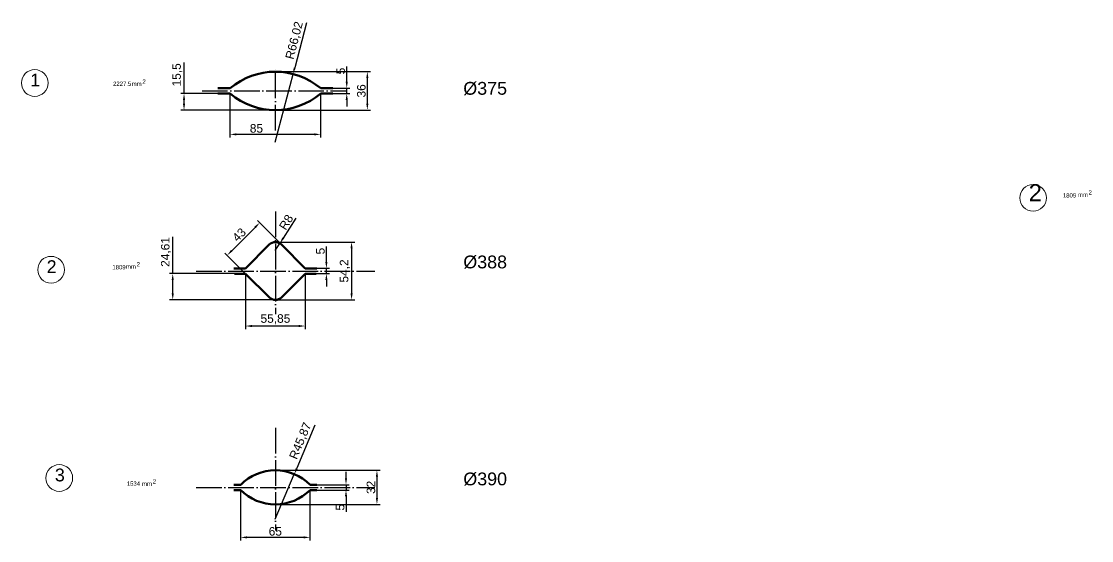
# Model space of a CAD drawing. Header units: millimetres. Extents: x 1526 to 31626, y -4643 to 9189.
# Drawn here: x 8156 to 9159, y 1728 to 2215 of the extents above; entities that cross this region are included whole.
import ezdxf

# ---------------------------------------------------------------- set-up
doc = ezdxf.new("R2010")
doc.units = ezdxf.units.MM
doc.linetypes.add('ACAD_ISO04W100', pattern=[30, 24, -3, 0, -3])
for name, color, linetype, lineweight in [('контурная', 7, 'Continuous', 50), ('осевые', 1, 'ACAD_ISO04W100', 25), ('тонкая', 7, 'Continuous', 20), ('тонкий', 7, 'Continuous', 20)]:
    doc.layers.add(name, color=color, linetype=linetype, lineweight=lineweight)
doc.styles.add('s1v4', font='arial.ttf', dxfattribs={"height": 4})
doc.styles.get("Standard").update_dxf_attribs({"font": 'arial.ttf'})
doc.dimstyles.new('s2v4', dxfattribs={"dimtxt": 8, "dimasz": 6, "dimexe": 3, "dimexo": 0, "dimgap": 1.5, "dimtad": 1, "dimtxsty": 'Standard', "dimcen": 2.5, "dimadec": 0, "dimazin": 0, "dimtfac": 1, "dimtmove": 0, "dimatfit": 3, "dimfxl": 1, "dimarcsym": 0})

# ---------------------------------------------------------------- blocks, each defined once
blk = doc.blocks.new('*D58')
at = {"layer": 'Defpoints', "color": 0, "transparency": 16777216}
for p in [(8447.8, 2152.1), (8461, 2152.1), (8447.8, 2147.1)]:
    blk.add_point(p, dxfattribs=at)
at = {"layer": 'тонкая', "color": 0, "lineweight": -2, "transparency": 16777216}
for p, q in [((8461, 2158.1), (8461, 2172.4)), ((8447.8, 2152.1), (8464, 2152.1)), ((8461, 2147.1), (8461, 2152.1)), ((8447.8, 2147.1), (8464, 2147.1)), ((8461, 2141.1), (8461, 2135.1))]:
    blk.add_line(p, q, dxfattribs=at)
at = {"layer": 'тонкая', "color": 0, "transparency": 16777216}
for points in [[(8460, 2158.1), (8462, 2158.1), (8461, 2152.1)], [(8460, 2141.1), (8462, 2141.1), (8461, 2147.1)]]:
    blk.add_solid(points, dxfattribs=at)
at = {"layer": 'тонкая', "color": 0, "transparency": 16777216, "insert": (8455.4, 2168.2), "char_height": 8, "attachment_point": 5, "rotation": 90}
blk.add_mtext('5', dxfattribs=at)
blk = doc.blocks.new('*D59')
at = {"layer": 'Defpoints', "color": 0, "transparency": 16777216}
for p in [(8394, 2167.6), (8480.3, 2167.6), (8394, 2131.6)]:
    blk.add_point(p, dxfattribs=at)
at = {"layer": 'тонкая', "color": 0, "lineweight": -2, "transparency": 16777216}
for p, q in [((8394, 2167.6), (8483.3, 2167.6)), ((8480.3, 2137.6), (8480.3, 2161.6)), ((8394, 2131.6), (8483.3, 2131.6))]:
    blk.add_line(p, q, dxfattribs=at)
at = {"layer": 'тонкая', "color": 0, "transparency": 16777216}
for points in [[(8479.3, 2161.6), (8481.3, 2161.6), (8480.3, 2167.6)], [(8479.3, 2137.6), (8481.3, 2137.6), (8480.3, 2131.6)]]:
    blk.add_solid(points, dxfattribs=at)
at = {"layer": 'тонкая', "color": 0, "transparency": 16777216, "insert": (8474.7, 2149.6), "char_height": 8, "attachment_point": 5, "rotation": 90}
blk.add_mtext('36', dxfattribs=at)
blk = doc.blocks.new('*D60')
at = {"layer": 'Defpoints', "color": 0, "transparency": 16777216}
for p in [(8351.5, 2147.1), (8436.5, 2147.1), (8351.5, 2108.8)]:
    blk.add_point(p, dxfattribs=at)
at = {"layer": 'тонкая', "color": 0, "lineweight": -2, "transparency": 16777216}
for p, q in [((8351.5, 2147.1), (8351.5, 2105.8)), ((8436.5, 2147.1), (8436.5, 2105.8)), ((8430.5, 2108.8), (8357.5, 2108.8))]:
    blk.add_line(p, q, dxfattribs=at)
at = {"layer": 'тонкая', "color": 0, "transparency": 16777216}
for points in [[(8357.5, 2109.8), (8357.5, 2107.8), (8351.5, 2108.8)], [(8430.5, 2109.8), (8430.5, 2107.8), (8436.5, 2108.8)]]:
    blk.add_solid(points, dxfattribs=at)
at = {"layer": 'тонкая', "color": 0, "transparency": 16777216, "insert": (8376.3, 2114.4), "char_height": 8, "attachment_point": 5}
blk.add_mtext('85', dxfattribs=at)
blk = doc.blocks.new('*D61')
at = {"layer": 'Defpoints', "color": 0, "transparency": 16777216}
for p in [(8410.6, 2165.4), (8394, 2101.6)]:
    blk.add_point(p, dxfattribs=at)
at = {"layer": 'тонкая', "color": 0, "lineweight": -2, "transparency": 16777216}
for p, q in [((8423.1, 2213.4), (8412.2, 2171.3)), ((8394, 2101.6), (8410.6, 2165.4))]:
    blk.add_line(p, q, dxfattribs=at)
at = {"layer": 'тонкая', "color": 0, "transparency": 16777216}
blk.add_solid([(8411.2, 2171.5), (8413.1, 2171), (8410.6, 2165.4)], dxfattribs=at)
at = {"layer": 'тонкая', "color": 0, "transparency": 16777216, "insert": (8412.3, 2196.8), "char_height": 8, "attachment_point": 5, "rotation": 75.4285}
blk.add_mtext('R66,02', dxfattribs=at)
blk = doc.blocks.new('*D62')
at = {"layer": 'Defpoints', "color": 0, "transparency": 16777216}
for p in [(8429.2, 1983.3), (8429.2, 1978.3), (8441.9, 1983.3)]:
    blk.add_point(p, dxfattribs=at)
at = {"layer": 'тонкая', "color": 0, "lineweight": -2, "transparency": 16777216}
for p, q in [((8441.9, 1989.3), (8441.9, 2003.6)), ((8429.2, 1983.3), (8444.9, 1983.3)), ((8429.2, 1978.3), (8444.9, 1978.3)), ((8441.9, 1978.3), (8441.9, 1983.3)), ((8441.9, 1972.3), (8441.9, 1966.3))]:
    blk.add_line(p, q, dxfattribs=at)
at = {"layer": 'тонкая', "color": 0, "transparency": 16777216}
for points in [[(8440.9, 1989.3), (8442.9, 1989.3), (8441.9, 1983.3)], [(8440.9, 1972.3), (8442.9, 1972.3), (8441.9, 1978.3)]]:
    blk.add_solid(points, dxfattribs=at)
at = {"layer": 'тонкая', "color": 0, "transparency": 16777216, "insert": (8436.3, 1999.4), "char_height": 8, "attachment_point": 5, "rotation": 90}
blk.add_mtext('5', dxfattribs=at)
blk = doc.blocks.new('*D63')
at = {"layer": 'Defpoints', "color": 0, "transparency": 16777216}
for p in [(8394, 2007.9), (8394, 1953.7), (8465.5, 1953.7)]:
    blk.add_point(p, dxfattribs=at)
at = {"layer": 'тонкая', "color": 0, "lineweight": -2, "transparency": 16777216}
for p, q in [((8394, 2007.9), (8468.5, 2007.9)), ((8465.5, 2001.9), (8465.5, 1959.7)), ((8394, 1953.7), (8468.5, 1953.7))]:
    blk.add_line(p, q, dxfattribs=at)
at = {"layer": 'тонкая', "color": 0, "transparency": 16777216}
for points in [[(8464.5, 2001.9), (8466.5, 2001.9), (8465.5, 2007.9)], [(8464.5, 1959.7), (8466.5, 1959.7), (8465.5, 1953.7)]]:
    blk.add_solid(points, dxfattribs=at)
at = {"layer": 'тонкая', "color": 0, "transparency": 16777216, "insert": (8459.2, 1980.8), "char_height": 8, "attachment_point": 5, "rotation": 90}
blk.add_mtext('54,2', dxfattribs=at)
blk = doc.blocks.new('*D64')
at = {"layer": 'Defpoints', "color": 0, "transparency": 16777216}
for p in [(8394, 1999.9), (8398.3, 2006.6)]:
    blk.add_point(p, dxfattribs=at)
at = {"layer": 'тонкая', "color": 0, "lineweight": -2, "transparency": 16777216}
for p, q in [((8413.1, 2030.3), (8401.5, 2011.7)), ((8394, 1999.9), (8398.3, 2006.6))]:
    blk.add_line(p, q, dxfattribs=at)
at = {"layer": 'тонкая', "color": 0, "transparency": 16777216}
blk.add_solid([(8400.6, 2012.3), (8402.3, 2011.2), (8398.3, 2006.6)], dxfattribs=at)
at = {"layer": 'тонкая', "color": 0, "transparency": 16777216, "insert": (8404.2, 2026.5), "char_height": 8, "attachment_point": 5, "rotation": 57.9091}
blk.add_mtext('R8', dxfattribs=at)
blk = doc.blocks.new('*D65')
at = {"layer": 'Defpoints', "color": 0, "transparency": 16777216}
for p in [(8366.1, 1978.3), (8422, 1978.3), (8366.1, 1929.2)]:
    blk.add_point(p, dxfattribs=at)
at = {"layer": 'тонкая', "color": 0, "lineweight": -2, "transparency": 16777216}
for p, q in [((8366.1, 1978.3), (8366.1, 1926.2)), ((8422, 1978.3), (8422, 1926.2)), ((8416, 1929.2), (8372.1, 1929.2))]:
    blk.add_line(p, q, dxfattribs=at)
at = {"layer": 'тонкая', "color": 0, "transparency": 16777216}
for points in [[(8372.1, 1930.2), (8372.1, 1928.2), (8366.1, 1929.2)], [(8416, 1930.2), (8416, 1928.2), (8422, 1929.2)]]:
    blk.add_solid(points, dxfattribs=at)
at = {"layer": 'тонкая', "color": 0, "transparency": 16777216, "insert": (8394.1, 1935.5), "char_height": 8, "attachment_point": 5}
blk.add_mtext('55,85', dxfattribs=at)
blk = doc.blocks.new('*D66')
at = {"layer": 'Defpoints', "color": 0, "transparency": 16777216}
for p in [(8399.7, 2005.5), (8348.9, 1995.5), (8369.3, 1975.1)]:
    blk.add_point(p, dxfattribs=at)
at = {"layer": 'тонкая', "color": 0, "lineweight": -2, "transparency": 16777216}
for p, q in [((8399.7, 2005.5), (8377.2, 2028)), ((8375, 2021.7), (8353.1, 1999.8)), ((8369.3, 1975.1), (8346.8, 1997.6))]:
    blk.add_line(p, q, dxfattribs=at)
at = {"layer": 'тонкая', "color": 0, "transparency": 16777216}
for points in [[(8374.3, 2022.4), (8375.8, 2021), (8379.3, 2025.9)], [(8352.4, 2000.5), (8353.8, 1999.1), (8348.9, 1995.5)]]:
    blk.add_solid(points, dxfattribs=at)
at = {"layer": 'тонкая', "color": 0, "transparency": 16777216, "insert": (8360.1, 2014.7), "char_height": 8, "attachment_point": 5, "rotation": 45}
blk.add_mtext('43', dxfattribs=at)
blk = doc.blocks.new('*D68')
at = {"layer": 'Defpoints', "color": 0, "transparency": 16777216}
for p in [(8361.5, 1775.5), (8426.5, 1775.5), (8361.5, 1731.1)]:
    blk.add_point(p, dxfattribs=at)
at = {"layer": 'тонкая', "color": 0, "lineweight": -2, "transparency": 16777216}
for p, q in [((8361.5, 1775.5), (8361.5, 1728.1)), ((8426.5, 1775.5), (8426.5, 1728.1)), ((8420.5, 1731.1), (8367.5, 1731.1))]:
    blk.add_line(p, q, dxfattribs=at)
at = {"layer": 'тонкая', "color": 0, "transparency": 16777216}
for points in [[(8367.5, 1732.1), (8367.5, 1730.1), (8361.5, 1731.1)], [(8420.5, 1732.1), (8420.5, 1730.1), (8426.5, 1731.1)]]:
    blk.add_solid(points, dxfattribs=at)
at = {"layer": 'тонкая', "color": 0, "transparency": 16777216, "insert": (8394, 1736.7), "char_height": 8, "attachment_point": 5}
blk.add_mtext('65', dxfattribs=at)
blk = doc.blocks.new('*D69')
at = {"layer": 'Defpoints', "color": 0, "transparency": 16777216}
for p in [(8411.8, 1790.4), (8394, 1748.1)]:
    blk.add_point(p, dxfattribs=at)
at = {"layer": 'тонкая', "color": 0, "lineweight": -2, "transparency": 16777216}
for p, q in [((8431.2, 1836.3), (8414.1, 1795.9)), ((8394, 1748.1), (8411.8, 1790.4))]:
    blk.add_line(p, q, dxfattribs=at)
at = {"layer": 'тонкая', "color": 0, "transparency": 16777216}
blk.add_solid([(8413.2, 1796.3), (8415.1, 1795.5), (8411.8, 1790.4)], dxfattribs=at)
at = {"layer": 'тонкая', "color": 0, "transparency": 16777216, "insert": (8418, 1821.4), "char_height": 8, "attachment_point": 5, "rotation": 67.1829}
blk.add_mtext('R45,87', dxfattribs=at)
blk = doc.blocks.new('*D70')
at = {"layer": 'Defpoints', "color": 0, "transparency": 16777216}
for p in [(8433, 1780.5), (8433, 1775.5), (8460.3, 1775.5)]:
    blk.add_point(p, dxfattribs=at)
at = {"layer": 'тонкая', "color": 0, "lineweight": -2, "transparency": 16777216}
for p, q in [((8460.3, 1786.5), (8460.3, 1792.5)), ((8433, 1780.5), (8463.3, 1780.5)), ((8460.3, 1780.5), (8460.3, 1775.5)), ((8433, 1775.5), (8463.3, 1775.5)), ((8460.3, 1769.5), (8460.3, 1755.2))]:
    blk.add_line(p, q, dxfattribs=at)
at = {"layer": 'тонкая', "color": 0, "transparency": 16777216}
for points in [[(8459.3, 1786.5), (8461.3, 1786.5), (8460.3, 1780.5)], [(8459.3, 1769.5), (8461.3, 1769.5), (8460.3, 1775.5)]]:
    blk.add_solid(points, dxfattribs=at)
at = {"layer": 'тонкая', "color": 0, "transparency": 16777216, "insert": (8454.8, 1759.3), "char_height": 8, "attachment_point": 5, "rotation": 90}
blk.add_mtext('5', dxfattribs=at)
blk = doc.blocks.new('*D71')
at = {"layer": 'Defpoints', "color": 0, "transparency": 16777216}
for p in [(8394, 1794), (8394, 1762), (8489.3, 1762)]:
    blk.add_point(p, dxfattribs=at)
at = {"layer": 'тонкая', "color": 0, "lineweight": -2, "transparency": 16777216}
for p, q in [((8394, 1794), (8492.3, 1794)), ((8489.3, 1788), (8489.3, 1768)), ((8394, 1762), (8492.3, 1762))]:
    blk.add_line(p, q, dxfattribs=at)
at = {"layer": 'тонкая', "color": 0, "transparency": 16777216}
for points in [[(8488.3, 1788), (8490.3, 1788), (8489.3, 1794)], [(8488.3, 1768), (8490.3, 1768), (8489.3, 1762)]]:
    blk.add_solid(points, dxfattribs=at)
at = {"layer": 'тонкая', "color": 0, "transparency": 16777216, "insert": (8483.7, 1778), "char_height": 8, "attachment_point": 5, "rotation": 90}
blk.add_mtext('32', dxfattribs=at)
blk = doc.blocks.new('*D76')
at = {"layer": 'Defpoints', "color": 0, "transparency": 16777216}
for p in [(8297.8, 1978.3), (8355.7, 1978.3), (8394.1, 1953.7)]:
    blk.add_point(p, dxfattribs=at)
at = {"layer": 'тонкая', "color": 0, "lineweight": -2, "transparency": 16777216}
for p, q in [((8297.8, 1978.3), (8297.8, 2012.9)), ((8355.7, 1978.3), (8294.8, 1978.3)), ((8297.8, 1959.7), (8297.8, 1972.3)), ((8394.1, 1953.7), (8294.8, 1953.7))]:
    blk.add_line(p, q, dxfattribs=at)
at = {"layer": 'тонкая', "color": 0, "transparency": 16777216}
for points in [[(8296.8, 1972.3), (8298.8, 1972.3), (8297.8, 1978.3)], [(8296.8, 1959.7), (8298.8, 1959.7), (8297.8, 1953.7)]]:
    blk.add_solid(points, dxfattribs=at)
at = {"layer": 'тонкая', "color": 0, "transparency": 16777216, "insert": (8291.5, 1998.6), "char_height": 8, "attachment_point": 5, "rotation": 90}
blk.add_mtext('24,61', dxfattribs=at)
blk = doc.blocks.new('*D77')
at = {"layer": 'Defpoints', "color": 0, "transparency": 16777216}
for p in [(8308.4, 2147.1), (8340.2, 2147.1), (8394, 2131.6)]:
    blk.add_point(p, dxfattribs=at)
at = {"layer": 'тонкая', "color": 0, "lineweight": -2, "transparency": 16777216}
for p, q in [((8308.4, 2147.1), (8308.4, 2176.2)), ((8340.2, 2147.1), (8305.4, 2147.1)), ((8308.4, 2137.6), (8308.4, 2141.1)), ((8394, 2131.6), (8305.4, 2131.6))]:
    blk.add_line(p, q, dxfattribs=at)
at = {"layer": 'тонкая', "color": 0, "transparency": 16777216}
for points in [[(8307.4, 2141.1), (8309.4, 2141.1), (8308.4, 2147.1)], [(8307.4, 2137.6), (8309.4, 2137.6), (8308.4, 2131.6)]]:
    blk.add_solid(points, dxfattribs=at)
at = {"layer": 'тонкая', "color": 0, "transparency": 16777216, "insert": (8302.1, 2164.6), "char_height": 8, "attachment_point": 5, "rotation": 90}
blk.add_mtext('15,5', dxfattribs=at)

msp = doc.modelspace()

# ---------------------------------------------------------------- linework, layer by layer
at = {"layer": 'контурная'}
for p, q in [((8351.53298, 2152.07031), (8340.23655, 2152.07031)), ((8436.53298, 2152.07031), (8447.82942, 2152.07031)), ((8351.53298, 2147.07031), (8340.23655, 2147.07031)), ((8436.53298, 2147.07031), (8447.82942, 2147.07031)), ((8366.1274, 1983.27138), (8388.37613, 2005.52011)), ((8421.93857, 1983.27138), (8399.68984, 2005.52011)), ((8366.1274, 1983.27138), (8355.13745, 1983.27138)), ((8366.1274, 1978.27138), (8355.74643, 1978.27138)), ((8388.39723, 1956.00155), (8366.1274, 1978.27138)), ((8399.71094, 1956.00155), (8421.98077, 1978.27138)), ((8421.93856, 1983.27138), (8432.92851, 1983.27138)), ((8421.98077, 1978.27138), (8432.31953, 1978.27138)), ((8361.53298, 1780.48826), (8355.04175, 1780.48826)), ((8426.53298, 1780.48826), (8433.02421, 1780.48826)), ((8361.53298, 1775.48826), (8355.04175, 1775.48826)), ((8426.53298, 1775.48826), (8433.02421, 1775.48826))]:
    msp.add_line(p, q, dxfattribs=at)
for centre, radius, start, end in [((8394.03298, 2101.55419), 66.01613, 49.92557966, 130.07442034), ((8394.03298, 2197.58644), 66.01613, 229.92557966, 310.07442034), ((8394.03298, 1999.86325), 8, 45, 135), ((8394.05408, 1961.6584), 8, 225, 315), ((8394.03298, 1748.11789), 45.87037, 44.88550673, 135.11449327), ((8394.03298, 1807.85863), 45.87037, 224.88550673, 315.11449327)]:
    msp.add_arc(centre, radius, start, end, dxfattribs=at)
at = {"layer": 'осевые'}
for p, q in [((8394.03298, 2112.55576), (8394.03298, 2172.66135)), ((8325.30446, 2149.57031), (8460.55938, 2149.57031)), ((8394.03298, 2036.42372), (8394.03298, 1940.36957)), ((8319.72962, 1980.77138), (8487.4432, 1980.77138)), ((8394.03298, 1833.6406), (8394.03298, 1737.58645)), ((8319.72962, 1777.98826), (8487.4432, 1777.98826))]:
    msp.add_line(p, q, dxfattribs=at)
at = {"layer": 'тонкая'}
for centre in [(8168.41883, 2156.98903), (9104.63278, 2049.31457), (8183.73026, 1981.97858), (8191.42135, 1786.75924)]:
    msp.add_circle(centre, 12.53226, dxfattribs=at)

# ---------------------------------------------------------------- texts
msp.add_text('2', height=16).set_placement((9100.46974, 2046.16414))
at = {"layer": 'тонкая', "style": 's1v4'}
for s, p in [('2227.5', (8241.82985, 2154.2693)), ('2', (8269.39984, 2156.31325)), ('mm', (8259.32987, 2154.1687)), ('1809', (9132.54679, 2049.67301)), ('mm', (9146.57716, 2050.28028)), ('2', (9156.64712, 2052.42483)), ('2', (8264.01236, 1985.08883)), ('1809', (8241.19693, 1982.33701)), ('mm', (8253.9424, 1982.94429)), ('1534', (8254.73455, 1779.50874)), ('mm', (8269.004, 1779.40814)), ('2', (8279.07396, 1781.55268))]:
    msp.add_text(s, height=4, dxfattribs=at).set_placement(p)
at = {"layer": 'тонкий', "style": 's1v4'}
for s, p in [('1', (8164.25579, 2153.83859)), ('%%C375', (8570.27966, 2145.97769)), ('2', (8179.56722, 1978.82814)), ('%%C388', (8570.27966, 1983.26046)), ('3', (8187.25831, 1783.6088)), ('%%C390', (8570.27966, 1779.89706))]:
    msp.add_text(s, height=12, dxfattribs=at).set_placement(p)

# ---------------------------------------------------------------- dimensions: what is measured, and where the dimension line sits
at = {"layer": 'тонкая'}
for center, mpoint, picture, middle in [((8394.03298, 2101.55419), (8410.64181, 2165.44688), '*D61', (8412.28221, 2196.82871)), ((8394.03298, 1999.86325), (8398.2831, 2006.6409), '*D64', (8404.15498, 2026.51666))]:
    dim = msp.add_radius_dim(center=center, mpoint=mpoint, dimstyle='s2v4', dxfattribs=at)
    dim.commit()
    dim.dimension.update_dxf_attribs({"geometry": picture, "text_midpoint": middle})
for base, p1, p2, picture, middle in [((8308.39788, 2147.07031), (8394.03298, 2131.57031), (8340.23655, 2147.07031), '*D77', (8302.09024, 2164.61397)), ((8297.7655, 1978.27138), (8394.07519, 1953.65843), (8355.74643, 1978.27138), '*D76', (8291.45786, 1998.56538)), ((8465.46953, 1953.65843), (8394.03298, 2007.86325), (8394.03298, 1953.65843), '*D63', (8459.16189, 1980.76084)), ((8441.89723, 1983.27138), (8429.23107, 1978.27138), (8429.23107, 1983.27138), '*D62', (8436.32902, 1999.42349)), ((8489.3225, 1761.98826), (8394.03298, 1793.98826), (8394.03298, 1761.98826), '*D71', (8483.73519, 1777.98826)), ((8460.34488, 1775.48826), (8433.02421, 1780.48826), (8433.02421, 1775.48826), '*D70', (8454.77667, 1759.33615))]:
    dim = msp.add_linear_dim(base=base, p1=p1, p2=p2, angle=90, dimstyle='s2v4', dxfattribs=at)
    dim.commit()
    dim.dimension.update_dxf_attribs({"geometry": picture, "text_midpoint": middle})
for base, p1, p2, picture, middle in [((8460.97767, 2152.07031), (8447.82942, 2147.07031), (8447.82942, 2152.07031), '*D58', (8460.97767, 2168.22243)), ((8480.30711, 2167.57031), (8394.03298, 2131.57031), (8394.03298, 2167.57031), '*D59', (8480.30711, 2149.57031))]:
    dim = msp.add_linear_dim(base=base, p1=p1, p2=p2, angle=90, dimstyle='s2v4', dxfattribs=at)
    dim.commit()
    dim.dimension.update_dxf_attribs({"geometry": picture, "text_midpoint": middle, "dimtype": 160})
dim = msp.add_linear_dim(base=(8351.53298, 2108.84162), p1=(8436.53298, 2147.07031), p2=(8351.53298, 2147.07031), dimstyle='s2v4', dxfattribs=at)
dim.commit()
dim.dimension.update_dxf_attribs({"geometry": '*D60', "text_midpoint": (8376.30764, 2108.84162), "dimtype": 160})
dim = msp.add_aligned_dim(p1=(8399.68984, 2005.52011), p2=(8369.28425, 1975.11452), distance=-28.85495, dimstyle='s2v4', dxfattribs=at)
dim.commit()
dim.dimension.update_dxf_attribs({"geometry": '*D66', "text_midpoint": (8360.13269, 2014.67167)})
for base, p1, p2, picture, middle in [((8366.1274, 1929.22221), (8421.98077, 1978.27138), (8366.1274, 1978.27138), '*D65', (8394.05408, 1935.52985)), ((8361.53298, 1731.1113), (8426.53298, 1775.48826), (8361.53298, 1775.48826), '*D68', (8394.03298, 1736.69588))]:
    dim = msp.add_linear_dim(base=base, p1=p1, p2=p2, dimstyle='s2v4', dxfattribs=at)
    dim.commit()
    dim.dimension.update_dxf_attribs({"geometry": picture, "text_midpoint": middle})
dim = msp.add_radius_dim(center=(8394.03298, 1748.11789), mpoint=(8411.82112, 1790.39877), dimstyle='s2v4', dxfattribs=at)
dim.commit()
dim.dimension.update_dxf_attribs({"geometry": '*D69', "text_midpoint": (8423.84956, 1818.98934), "dimtype": 164})

doc.saveas('drawing.dxf')
